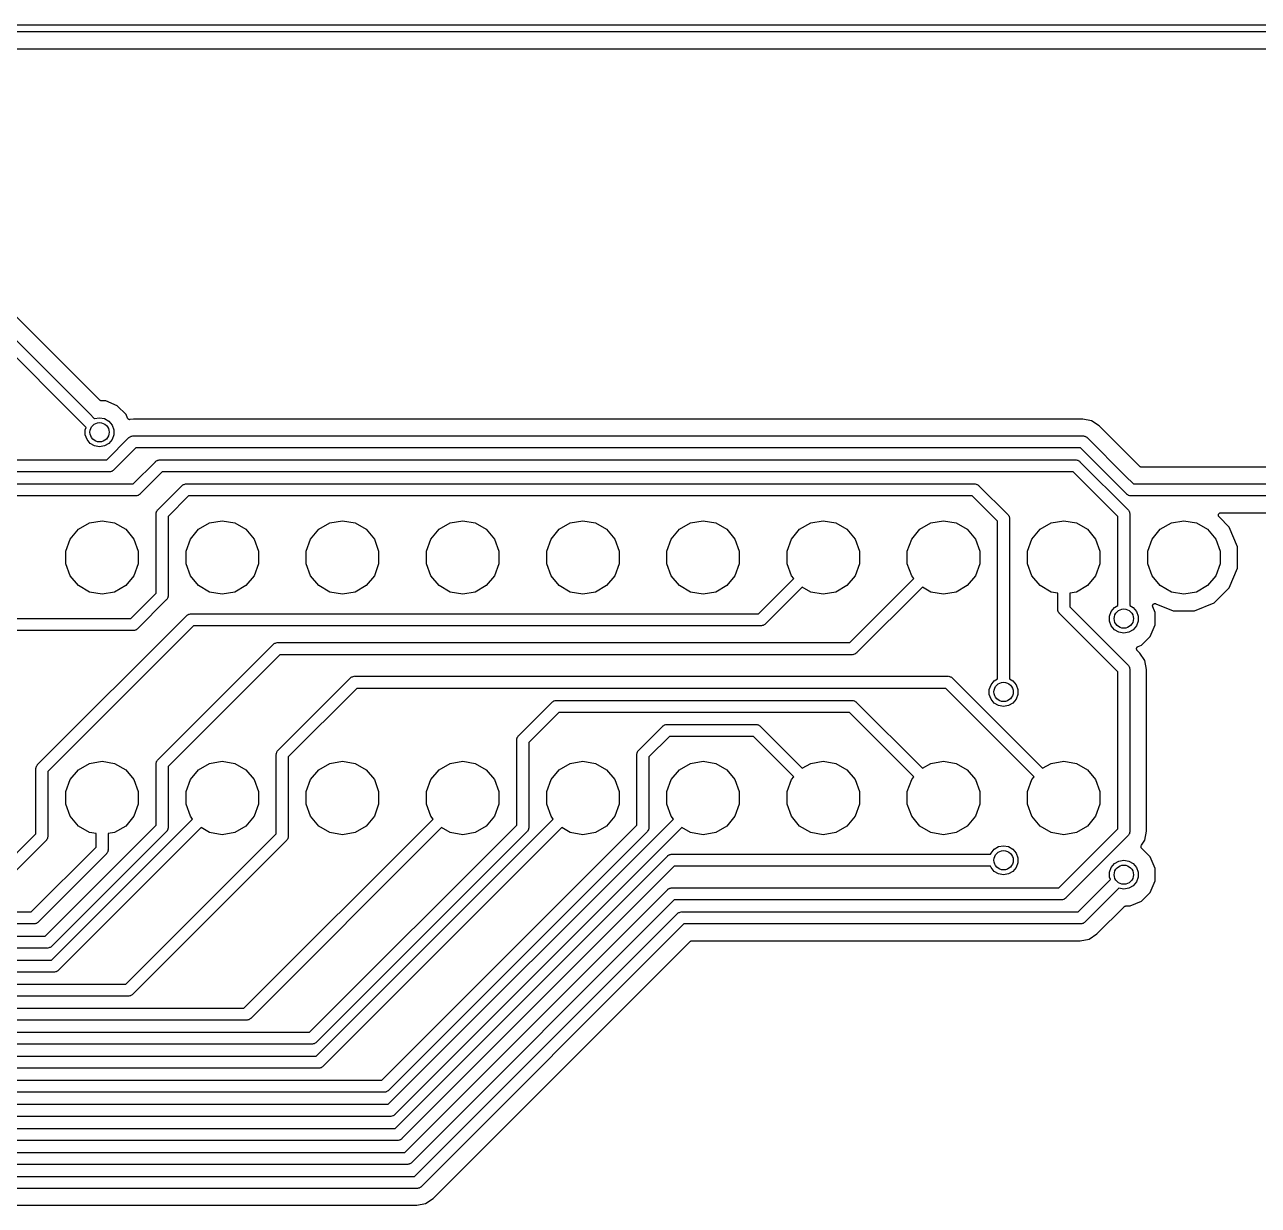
# Model space of a CAD drawing. Extents: x 85 to 212, y -151 to -91.
# Drawn here: x 168.14 to 193.8, y -115.97 to -91.42 of the extents above; entities that cross this region are included whole.
import ezdxf

# ---------------------------------------------------------------- set-up
doc = ezdxf.new("R2010")
doc.units = 0
doc.header["$MEASUREMENT"] = 0
doc.layers.add('BLACK', color=7, linetype='CONTINUOUS')

msp = doc.modelspace()

# ---------------------------------------------------------------- linework, layer by layer
at = {"layer": 'Black'}
for p, q in [((85.5, -91.425), (211.5, -91.425)), ((211.425, -91.575), (85.575, -91.575)), ((85.975, -91.925), (211.025, -91.925)), ((169.707, -99.2354), (167.139, -96.6676)), ((166.888, -96.9116), (169.488, -99.5116)), ((169.312, -99.6884), (166.748, -97.125)), ((169.709, -99.2366), (169.707, -99.2354)), ((169.71, -99.2383), (169.709, -99.2366)), ((169.716, -99.2416), (169.71, -99.2383)), ((169.721, -99.2454), (169.716, -99.2416)), ((169.723, -99.2459), (169.721, -99.2454)), ((169.725, -99.247), (169.723, -99.2459)), ((169.732, -99.2482), (169.725, -99.247)), ((169.738, -99.2498), (169.732, -99.2482)), ((169.74, -99.2497), (169.738, -99.2498)), ((169.742, -99.25), (169.74, -99.2497)), ((169.83, -99.2501), (169.742, -99.25)), ((170.069, -99.3493), (169.83, -99.2501)), ((169.488, -99.5116), (169.488, -99.5116)), ((169.488, -99.5116), (169.595, -99.6182)), ((170.251, -99.5323), (170.069, -99.3493)), ((170.283, -99.6082), (170.251, -99.5323)), ((169.421, -99.7982), (169.312, -99.6884)), ((169.312, -99.6884), (169.312, -99.6884)), ((169.595, -99.6182), (169.597, -99.617)), ((169.597, -99.617), (169.7, -99.5989)), ((169.7, -99.5989), (169.803, -99.617)), ((169.803, -99.617), (169.894, -99.6693)), ((169.894, -99.6693), (169.961, -99.7494)), ((169.961, -99.7494), (169.997, -99.8477)), ((170.287, -99.6152), (170.283, -99.6082)), ((170.291, -99.6221), (170.287, -99.6152)), ((170.292, -99.6224), (170.291, -99.6221)), ((170.292, -99.6229), (170.292, -99.6224)), ((170.299, -99.6279), (170.292, -99.6229)), ((170.305, -99.633), (170.299, -99.6279)), ((170.305, -99.6331), (170.305, -99.633)), ((170.306, -99.6335), (170.305, -99.6331)), ((170.314, -99.6359), (170.306, -99.6335)), ((170.321, -99.6385), (170.314, -99.6359)), ((170.322, -99.6385), (170.321, -99.6385)), ((170.331, -99.6383), (170.322, -99.6387)), ((170.322, -99.6387), (170.322, -99.6385)), ((170.339, -99.6382), (170.331, -99.6383)), ((170.405, -99.625), (170.339, -99.6382)), ((190.145, -99.625), (170.405, -99.625)), ((190.331, -99.6621), (190.145, -99.625)), ((190.489, -99.7676), (190.331, -99.6621)), ((191.332, -100.61), (190.489, -99.7676)), ((169.403, -99.8477), (169.421, -99.7982)), ((169.403, -99.9523), (169.403, -99.8477)), ((169.439, -100.051), (169.403, -99.9523)), ((169.506, -100.131), (169.439, -100.051)), ((169.848, -100.475), (170.312, -100.012)), ((169.961, -100.051), (169.894, -100.131)), ((169.997, -99.9523), (169.961, -100.051)), ((169.997, -99.8477), (169.997, -99.9523)), ((170.312, -100.012), (170.316, -100.008)), ((170.316, -100.008), (170.32, -100.004)), ((170.32, -100.004), (170.334, -99.9961)), ((170.334, -99.9961), (170.347, -99.9867)), ((170.347, -99.9867), (170.352, -99.9853)), ((170.352, -99.9853), (170.357, -99.9825)), ((170.357, -99.9825), (170.373, -99.9797)), ((170.373, -99.9797), (170.389, -99.9755)), ((170.389, -99.9755), (170.395, -99.976)), ((170.395, -99.976), (170.4, -99.975)), ((170.4, -99.975), (190.15, -99.975)), ((190.15, -99.975), (190.155, -99.976)), ((190.155, -99.976), (190.161, -99.9755)), ((190.161, -99.9755), (190.177, -99.9797)), ((190.177, -99.9797), (190.193, -99.9825)), ((190.193, -99.9825), (190.198, -99.9853)), ((190.198, -99.9853), (190.203, -99.9867)), ((190.203, -99.9867), (190.216, -99.9961)), ((190.216, -99.9961), (190.23, -100.004)), ((190.23, -100.004), (190.234, -100.008)), ((190.234, -100.008), (190.238, -100.012)), ((190.238, -100.012), (191.038, -100.812)), ((169.597, -100.183), (169.506, -100.131)), ((169.7, -100.201), (169.597, -100.183)), ((169.803, -100.183), (169.7, -100.201)), ((169.894, -100.131), (169.803, -100.183)), ((170.452, -100.225), (169.988, -100.688)), ((190.098, -100.225), (170.452, -100.225)), ((190.862, -100.988), (190.098, -100.225)), ((162.2, -100.475), (169.848, -100.475)), ((170.398, -100.975), (170.862, -100.512)), ((170.862, -100.512), (170.866, -100.508)), ((170.866, -100.508), (170.87, -100.504)), ((170.87, -100.504), (170.884, -100.496)), ((170.884, -100.496), (170.897, -100.487)), ((170.897, -100.487), (170.902, -100.485)), ((170.902, -100.485), (170.907, -100.483)), ((170.907, -100.483), (170.923, -100.48)), ((170.923, -100.48), (170.939, -100.475)), ((170.939, -100.475), (170.945, -100.476)), ((170.945, -100.476), (170.95, -100.475)), ((170.95, -100.475), (190, -100.475)), ((190, -100.475), (190.005, -100.476)), ((190.005, -100.476), (190.011, -100.475)), ((190.011, -100.475), (190.027, -100.48)), ((190.027, -100.48), (190.043, -100.483)), ((190.043, -100.483), (190.048, -100.485)), ((190.048, -100.485), (190.053, -100.487)), ((190.053, -100.487), (190.066, -100.496)), ((190.066, -100.496), (190.08, -100.504)), ((190.08, -100.504), (190.084, -100.508)), ((190.084, -100.508), (190.088, -100.512)), ((190.088, -100.512), (191.088, -101.512)), ((169.9, -100.725), (162.252, -100.725)), ((169.905, -100.724), (169.9, -100.725)), ((169.911, -100.725), (169.905, -100.724)), ((169.927, -100.72), (169.911, -100.725)), ((169.943, -100.717), (169.927, -100.72)), ((169.948, -100.715), (169.943, -100.717)), ((169.953, -100.713), (169.948, -100.715)), ((169.966, -100.704), (169.953, -100.713)), ((169.98, -100.696), (169.966, -100.704)), ((169.984, -100.692), (169.98, -100.696)), ((169.988, -100.688), (169.984, -100.692)), ((171.002, -100.725), (170.538, -101.188)), ((189.948, -100.725), (171.002, -100.725)), ((190.875, -101.652), (189.948, -100.725)), ((191.038, -100.812), (191.202, -100.975)), ((191.334, -100.612), (191.332, -100.61)), ((191.335, -100.613), (191.334, -100.612)), ((191.341, -100.617), (191.335, -100.613)), ((191.346, -100.62), (191.341, -100.617)), ((191.348, -100.621), (191.346, -100.62)), ((191.35, -100.622), (191.348, -100.621)), ((191.357, -100.623), (191.35, -100.622)), ((191.363, -100.625), (191.357, -100.623)), ((191.365, -100.625), (191.363, -100.625)), ((191.367, -100.625), (191.365, -100.625)), ((198.035, -100.625), (191.367, -100.625)), ((166.155, -100.975), (170.398, -100.975)), ((170.912, -101.512), (171.412, -101.012)), ((171.412, -101.012), (171.416, -101.008)), ((171.416, -101.008), (171.42, -101.004)), ((171.42, -101.004), (171.434, -100.996)), ((171.434, -100.996), (171.447, -100.987)), ((171.447, -100.987), (171.452, -100.985)), ((171.452, -100.985), (171.457, -100.983)), ((171.457, -100.983), (171.473, -100.98)), ((171.473, -100.98), (171.489, -100.975)), ((171.489, -100.975), (171.495, -100.976)), ((171.495, -100.976), (171.5, -100.975)), ((171.5, -100.975), (187.9, -100.975)), ((187.9, -100.975), (187.905, -100.976)), ((187.905, -100.976), (187.911, -100.975)), ((187.911, -100.975), (187.927, -100.98)), ((187.927, -100.98), (187.943, -100.983)), ((187.943, -100.983), (187.948, -100.985)), ((187.948, -100.985), (187.953, -100.987)), ((187.953, -100.987), (187.966, -100.996)), ((187.966, -100.996), (187.98, -101.004)), ((187.98, -101.004), (187.984, -101.008)), ((187.984, -101.008), (187.988, -101.012)), ((187.988, -101.012), (188.588, -101.612)), ((191.062, -101.188), (190.862, -100.988)), ((191.202, -100.975), (198.23, -100.975)), ((170.45, -101.225), (166.206, -101.225)), ((170.455, -101.224), (170.45, -101.225)), ((170.461, -101.225), (170.455, -101.224)), ((170.477, -101.22), (170.461, -101.225)), ((170.493, -101.217), (170.477, -101.22)), ((170.498, -101.215), (170.493, -101.217)), ((170.503, -101.213), (170.498, -101.215)), ((170.516, -101.204), (170.503, -101.213)), ((170.53, -101.196), (170.516, -101.204)), ((170.534, -101.192), (170.53, -101.196)), ((170.538, -101.188), (170.534, -101.192)), ((171.552, -101.225), (171.125, -101.652)), ((187.848, -101.225), (171.552, -101.225)), ((188.375, -101.752), (187.848, -101.225)), ((191.066, -101.192), (191.062, -101.188)), ((191.07, -101.196), (191.066, -101.192)), ((191.084, -101.204), (191.07, -101.196)), ((191.097, -101.213), (191.084, -101.204)), ((191.102, -101.215), (191.097, -101.213)), ((191.107, -101.217), (191.102, -101.215)), ((191.123, -101.22), (191.107, -101.217)), ((191.139, -101.225), (191.123, -101.22)), ((191.145, -101.224), (191.139, -101.225)), ((191.15, -101.225), (191.145, -101.224)), ((198.23, -101.225), (191.15, -101.225)), ((170.875, -101.589), (170.88, -101.573)), ((170.876, -101.595), (170.875, -101.589)), ((170.88, -101.573), (170.883, -101.557)), ((170.883, -101.557), (170.885, -101.552)), ((170.885, -101.552), (170.887, -101.547)), ((170.887, -101.547), (170.896, -101.534)), ((170.896, -101.534), (170.904, -101.52)), ((170.904, -101.52), (170.908, -101.516)), ((170.908, -101.516), (170.912, -101.512)), ((191.088, -101.512), (191.092, -101.516)), ((191.092, -101.516), (191.096, -101.52)), ((191.096, -101.52), (191.104, -101.534)), ((191.104, -101.534), (191.113, -101.547)), ((191.113, -101.547), (191.115, -101.552)), ((191.115, -101.552), (191.117, -101.557)), ((191.117, -101.557), (191.12, -101.573)), ((191.12, -101.573), (191.125, -101.589)), ((191.125, -101.589), (191.124, -101.595)), ((192.975, -101.596), (192.98, -101.592)), ((192.98, -101.592), (192.984, -101.587)), ((192.984, -101.587), (192.986, -101.586)), ((192.986, -101.586), (192.987, -101.584)), ((192.987, -101.584), (192.993, -101.581)), ((192.993, -101.581), (192.999, -101.578)), ((192.999, -101.578), (193.001, -101.578)), ((193.001, -101.578), (193.003, -101.577)), ((193.003, -101.577), (193.009, -101.576)), ((193.009, -101.576), (193.016, -101.575)), ((193.016, -101.575), (198.035, -101.575)), ((169.259, -101.918), (169.489, -101.785)), ((169.489, -101.785), (169.751, -101.739)), ((169.751, -101.739), (170.013, -101.785)), ((170.013, -101.785), (170.243, -101.918)), ((170.875, -101.6), (170.876, -101.595)), ((170.875, -103.248), (170.875, -101.6)), ((171.125, -101.652), (171.125, -103.3)), ((171.759, -101.918), (171.989, -101.785)), ((171.989, -101.785), (172.251, -101.739)), ((172.251, -101.739), (172.513, -101.785)), ((172.513, -101.785), (172.743, -101.918)), ((174.259, -101.918), (174.489, -101.785)), ((174.489, -101.785), (174.751, -101.739)), ((174.751, -101.739), (175.013, -101.785)), ((175.013, -101.785), (175.243, -101.918)), ((176.759, -101.918), (176.989, -101.785)), ((176.989, -101.785), (177.251, -101.739)), ((177.251, -101.739), (177.513, -101.785)), ((177.513, -101.785), (177.743, -101.918)), ((179.259, -101.918), (179.489, -101.785)), ((179.489, -101.785), (179.751, -101.739)), ((179.751, -101.739), (180.013, -101.785)), ((180.013, -101.785), (180.243, -101.918)), ((181.759, -101.918), (181.989, -101.785)), ((181.989, -101.785), (182.251, -101.739)), ((182.251, -101.739), (182.513, -101.785)), ((182.513, -101.785), (182.743, -101.918)), ((184.259, -101.918), (184.489, -101.785)), ((184.489, -101.785), (184.751, -101.739)), ((184.751, -101.739), (185.013, -101.785)), ((185.013, -101.785), (185.243, -101.918)), ((186.759, -101.918), (186.989, -101.785)), ((186.989, -101.785), (187.251, -101.739)), ((187.251, -101.739), (187.513, -101.785)), ((187.513, -101.785), (187.743, -101.918)), ((188.375, -103.2), (188.375, -101.752)), ((188.588, -101.612), (188.592, -101.616)), ((188.592, -101.616), (188.596, -101.62)), ((188.596, -101.62), (188.604, -101.634)), ((188.604, -101.634), (188.613, -101.647)), ((188.613, -101.647), (188.615, -101.652)), ((188.615, -101.652), (188.617, -101.657)), ((188.617, -101.657), (188.62, -101.673)), ((188.62, -101.673), (188.625, -101.689)), ((188.625, -101.689), (188.624, -101.695)), ((188.624, -101.695), (188.625, -101.7)), ((188.625, -101.7), (188.625, -103.2)), ((189.259, -101.918), (189.489, -101.785)), ((189.489, -101.785), (189.751, -101.739)), ((189.751, -101.739), (190.013, -101.785)), ((190.013, -101.785), (190.243, -101.918)), ((190.875, -103.351), (190.875, -101.652)), ((191.124, -101.595), (191.125, -101.6)), ((191.125, -101.6), (191.125, -103.351)), ((191.759, -101.918), (191.989, -101.785)), ((191.989, -101.785), (192.251, -101.739)), ((192.251, -101.739), (192.513, -101.785)), ((192.513, -101.785), (192.743, -101.918)), ((192.966, -101.629), (192.967, -101.623)), ((192.967, -101.631), (192.966, -101.629)), ((192.967, -101.614), (192.968, -101.612)), ((192.967, -101.616), (192.967, -101.614)), ((192.967, -101.623), (192.967, -101.616)), ((192.967, -101.634), (192.967, -101.631)), ((192.969, -101.64), (192.967, -101.634)), ((192.968, -101.612), (192.97, -101.606)), ((192.971, -101.646), (192.969, -101.64)), ((192.97, -101.606), (192.973, -101.6)), ((192.972, -101.648), (192.971, -101.646)), ((192.973, -101.65), (192.972, -101.648)), ((192.973, -101.6), (192.974, -101.598)), ((192.977, -101.655), (192.973, -101.65)), ((192.974, -101.598), (192.975, -101.596)), ((192.981, -101.66), (192.977, -101.655)), ((193.194, -101.875), (192.981, -101.66)), ((169.089, -102.121), (169.259, -101.918)), ((170.243, -101.918), (170.414, -102.121)), ((171.589, -102.121), (171.759, -101.918)), ((172.743, -101.918), (172.914, -102.121)), ((174.089, -102.121), (174.259, -101.918)), ((175.243, -101.918), (175.414, -102.121)), ((176.589, -102.121), (176.759, -101.918)), ((177.743, -101.918), (177.914, -102.121)), ((179.089, -102.121), (179.259, -101.918)), ((180.243, -101.918), (180.414, -102.121)), ((181.589, -102.121), (181.759, -101.918)), ((182.743, -101.918), (182.914, -102.121)), ((184.089, -102.121), (184.259, -101.918)), ((185.243, -101.918), (185.414, -102.121)), ((186.589, -102.121), (186.759, -101.918)), ((187.743, -101.918), (187.914, -102.121)), ((189.089, -102.121), (189.259, -101.918)), ((190.243, -101.918), (190.414, -102.121)), ((191.589, -102.121), (191.759, -101.918)), ((192.743, -101.918), (192.914, -102.121)), ((193.363, -102.283), (193.194, -101.875)), ((168.998, -102.371), (169.089, -102.121)), ((170.414, -102.121), (170.504, -102.371)), ((171.498, -102.371), (171.589, -102.121)), ((172.914, -102.121), (173.004, -102.371)), ((173.998, -102.371), (174.089, -102.121)), ((175.414, -102.121), (175.504, -102.371)), ((176.498, -102.371), (176.589, -102.121)), ((177.914, -102.121), (178.004, -102.371)), ((178.998, -102.371), (179.089, -102.121)), ((180.414, -102.121), (180.504, -102.371)), ((181.498, -102.371), (181.589, -102.121)), ((182.914, -102.121), (183.004, -102.371)), ((183.998, -102.371), (184.089, -102.121)), ((185.414, -102.121), (185.504, -102.371)), ((186.498, -102.371), (186.589, -102.121)), ((187.914, -102.121), (188.004, -102.371)), ((188.998, -102.371), (189.089, -102.121)), ((190.414, -102.121), (190.504, -102.371)), ((191.498, -102.371), (191.589, -102.121)), ((192.914, -102.121), (193.004, -102.371)), ((193.363, -102.726), (193.363, -102.283)), ((168.998, -102.636), (168.998, -102.371)), ((170.504, -102.371), (170.504, -102.636)), ((171.498, -102.636), (171.498, -102.371)), ((173.004, -102.371), (173.004, -102.636)), ((173.998, -102.636), (173.998, -102.371)), ((175.504, -102.371), (175.504, -102.636)), ((176.498, -102.636), (176.498, -102.371)), ((178.004, -102.371), (178.004, -102.636)), ((178.998, -102.636), (178.998, -102.371)), ((180.504, -102.371), (180.504, -102.636)), ((181.498, -102.636), (181.498, -102.371)), ((183.004, -102.371), (183.004, -102.636)), ((183.998, -102.636), (183.998, -102.371)), ((185.504, -102.371), (185.504, -102.636)), ((186.498, -102.636), (186.498, -102.371)), ((188.004, -102.371), (188.004, -102.636)), ((188.998, -102.636), (188.998, -102.371)), ((190.504, -102.371), (190.504, -102.636)), ((191.498, -102.636), (191.498, -102.371)), ((193.004, -102.371), (193.004, -102.636)), ((169.089, -102.886), (168.998, -102.636)), ((170.504, -102.636), (170.414, -102.886)), ((171.589, -102.886), (171.498, -102.636)), ((173.004, -102.636), (172.914, -102.886)), ((174.089, -102.886), (173.998, -102.636)), ((175.504, -102.636), (175.414, -102.886)), ((176.589, -102.886), (176.498, -102.636)), ((178.004, -102.636), (177.914, -102.886)), ((179.089, -102.886), (178.998, -102.636)), ((180.504, -102.636), (180.414, -102.886)), ((181.589, -102.886), (181.498, -102.636)), ((183.004, -102.636), (182.914, -102.886)), ((184.089, -102.886), (183.998, -102.636)), ((185.504, -102.636), (185.414, -102.886)), ((186.589, -102.886), (186.498, -102.636)), ((188.004, -102.636), (187.914, -102.886)), ((189.089, -102.886), (188.998, -102.636)), ((190.504, -102.636), (190.414, -102.886)), ((191.589, -102.886), (191.498, -102.636)), ((193.004, -102.636), (192.914, -102.886)), ((193.193, -103.134), (193.363, -102.726)), ((169.259, -103.09), (169.089, -102.886)), ((169.489, -103.222), (169.259, -103.09)), ((170.243, -103.09), (170.013, -103.222)), ((170.414, -102.886), (170.243, -103.09)), ((171.759, -103.09), (171.589, -102.886)), ((171.989, -103.222), (171.759, -103.09)), ((172.743, -103.09), (172.513, -103.222)), ((172.914, -102.886), (172.743, -103.09)), ((174.259, -103.09), (174.089, -102.886)), ((174.489, -103.222), (174.259, -103.09)), ((175.243, -103.09), (175.013, -103.222)), ((175.414, -102.886), (175.243, -103.09)), ((176.759, -103.09), (176.589, -102.886)), ((176.989, -103.222), (176.759, -103.09)), ((177.743, -103.09), (177.513, -103.222)), ((177.914, -102.886), (177.743, -103.09)), ((179.259, -103.09), (179.089, -102.886)), ((179.489, -103.222), (179.259, -103.09)), ((180.243, -103.09), (180.013, -103.222)), ((180.414, -102.886), (180.243, -103.09)), ((181.759, -103.09), (181.589, -102.886)), ((181.989, -103.222), (181.759, -103.09)), ((182.743, -103.09), (182.513, -103.222)), ((182.914, -102.886), (182.743, -103.09)), ((183.403, -103.675), (184.136, -102.942)), ((184.312, -103.12), (183.543, -103.888)), ((184.136, -102.942), (184.089, -102.886)), ((184.489, -103.222), (184.312, -103.12)), ((185.243, -103.09), (185.013, -103.222)), ((185.414, -102.886), (185.243, -103.09)), ((185.303, -104.275), (186.636, -102.942)), ((186.812, -103.12), (185.443, -104.488)), ((186.636, -102.942), (186.589, -102.886)), ((186.989, -103.222), (186.812, -103.12)), ((187.743, -103.09), (187.513, -103.222)), ((187.914, -102.886), (187.743, -103.09)), ((189.259, -103.09), (189.089, -102.886)), ((189.489, -103.222), (189.259, -103.09)), ((190.243, -103.09), (190.013, -103.222)), ((190.414, -102.886), (190.243, -103.09)), ((191.759, -103.09), (191.589, -102.886)), ((191.989, -103.222), (191.759, -103.09)), ((192.743, -103.09), (192.513, -103.222)), ((192.914, -102.886), (192.743, -103.09)), ((169.751, -103.269), (169.489, -103.222)), ((170.013, -103.222), (169.751, -103.269)), ((170.348, -103.775), (170.875, -103.248)), ((171.088, -103.388), (170.488, -103.988)), ((171.092, -103.384), (171.088, -103.388)), ((171.096, -103.38), (171.092, -103.384)), ((171.104, -103.366), (171.096, -103.38)), ((171.113, -103.353), (171.104, -103.366)), ((171.115, -103.348), (171.113, -103.353)), ((171.117, -103.343), (171.115, -103.348)), ((171.12, -103.327), (171.117, -103.343)), ((171.125, -103.311), (171.12, -103.327)), ((171.125, -103.3), (171.124, -103.305)), ((171.124, -103.305), (171.125, -103.311)), ((172.251, -103.269), (171.989, -103.222)), ((172.513, -103.222), (172.251, -103.269)), ((174.751, -103.269), (174.489, -103.222)), ((175.013, -103.222), (174.751, -103.269)), ((177.251, -103.269), (176.989, -103.222)), ((177.513, -103.222), (177.251, -103.269)), ((179.751, -103.269), (179.489, -103.222)), ((180.013, -103.222), (179.751, -103.269)), ((182.251, -103.269), (181.989, -103.222)), ((182.513, -103.222), (182.251, -103.269)), ((184.751, -103.269), (184.489, -103.222)), ((185.013, -103.222), (184.751, -103.269)), ((187.251, -103.269), (186.989, -103.222)), ((187.513, -103.222), (187.251, -103.269)), ((188.375, -105.03), (188.375, -103.2)), ((188.625, -103.2), (188.625, -105.03)), ((189.626, -103.246), (189.489, -103.222)), ((189.626, -103.581), (189.626, -103.246)), ((190.013, -103.222), (189.876, -103.246)), ((189.876, -103.246), (189.876, -103.529)), ((190.875, -103.505), (190.875, -103.351)), ((191.125, -103.351), (191.125, -103.505)), ((192.251, -103.269), (191.989, -103.222)), ((192.513, -103.222), (192.251, -103.269)), ((192.88, -103.447), (193.193, -103.134)), ((189.627, -103.587), (189.626, -103.581)), ((189.627, -103.592), (189.627, -103.587)), ((189.631, -103.608), (189.627, -103.592)), ((189.634, -103.624), (189.631, -103.608)), ((189.636, -103.629), (189.634, -103.624)), ((189.638, -103.634), (189.636, -103.629)), ((189.647, -103.647), (189.638, -103.634)), ((189.876, -103.529), (191.088, -104.742)), ((190.703, -103.723), (190.739, -103.624)), ((190.739, -103.624), (190.806, -103.544)), ((190.806, -103.544), (190.875, -103.505)), ((191.125, -103.505), (191.194, -103.544)), ((191.194, -103.544), (191.261, -103.624)), ((191.261, -103.624), (191.297, -103.723)), ((191.599, -103.507), (191.6, -103.501)), ((191.599, -103.514), (191.599, -103.507)), ((191.599, -103.516), (191.599, -103.514)), ((191.599, -103.518), (191.599, -103.516)), ((191.601, -103.524), (191.599, -103.518)), ((191.6, -103.501), (191.601, -103.499)), ((191.601, -103.497), (191.604, -103.491)), ((191.601, -103.499), (191.601, -103.497)), ((191.602, -103.531), (191.601, -103.524)), ((191.65, -103.646), (191.602, -103.531)), ((191.604, -103.491), (191.606, -103.485)), ((191.606, -103.485), (191.608, -103.483)), ((191.608, -103.483), (191.609, -103.481)), ((191.609, -103.481), (191.614, -103.477)), ((191.614, -103.477), (191.618, -103.472)), ((191.618, -103.472), (191.62, -103.471)), ((191.62, -103.471), (191.622, -103.469)), ((191.622, -103.469), (191.628, -103.467)), ((191.628, -103.467), (191.634, -103.464)), ((191.634, -103.464), (191.636, -103.464)), ((191.636, -103.464), (191.638, -103.463)), ((191.638, -103.463), (191.644, -103.462)), ((191.644, -103.462), (191.651, -103.462)), ((191.651, -103.462), (191.653, -103.462)), ((191.653, -103.462), (191.655, -103.462)), ((191.655, -103.462), (191.661, -103.464)), ((191.661, -103.464), (191.668, -103.465)), ((191.668, -103.465), (192.029, -103.615)), ((192.029, -103.615), (192.471, -103.616)), ((192.471, -103.616), (192.88, -103.447)), ((163.699, -103.775), (170.348, -103.775)), ((168.412, -106.812), (171.512, -103.712)), ((171.512, -103.712), (171.516, -103.708)), ((171.516, -103.708), (171.52, -103.704)), ((171.52, -103.704), (171.534, -103.696)), ((171.534, -103.696), (171.547, -103.687)), ((171.547, -103.687), (171.552, -103.685)), ((171.552, -103.685), (171.557, -103.683)), ((171.557, -103.683), (171.573, -103.68)), ((171.573, -103.68), (171.589, -103.675)), ((171.589, -103.675), (171.595, -103.676)), ((171.595, -103.676), (171.6, -103.675)), ((171.6, -103.675), (183.403, -103.675)), ((183.535, -103.896), (183.521, -103.904)), ((183.539, -103.892), (183.535, -103.896)), ((183.543, -103.888), (183.539, -103.892)), ((189.655, -103.662), (189.647, -103.647)), ((189.66, -103.665), (189.655, -103.662)), ((189.663, -103.67), (189.66, -103.665)), ((190.875, -104.882), (189.663, -103.67)), ((190.703, -103.827), (190.703, -103.723)), ((190.739, -103.926), (190.703, -103.827)), ((191.297, -103.827), (191.261, -103.926)), ((191.297, -103.723), (191.297, -103.827)), ((191.65, -103.905), (191.65, -103.646)), ((170.4, -104.025), (163.647, -104.025)), ((171.652, -103.925), (168.625, -106.952)), ((170.405, -104.024), (170.4, -104.025)), ((170.411, -104.025), (170.405, -104.024)), ((170.427, -104.02), (170.411, -104.025)), ((170.443, -104.017), (170.427, -104.02)), ((170.448, -104.015), (170.443, -104.017)), ((170.453, -104.013), (170.448, -104.015)), ((170.466, -104.004), (170.453, -104.013)), ((170.48, -103.996), (170.466, -104.004)), ((170.484, -103.992), (170.48, -103.996)), ((170.488, -103.988), (170.484, -103.992)), ((183.455, -103.925), (171.652, -103.925)), ((183.46, -103.924), (183.455, -103.925)), ((183.466, -103.925), (183.46, -103.924)), ((183.481, -103.92), (183.466, -103.925)), ((183.497, -103.917), (183.481, -103.92)), ((183.502, -103.915), (183.497, -103.917)), ((183.508, -103.913), (183.502, -103.915)), ((183.521, -103.904), (183.508, -103.913)), ((190.806, -104.006), (190.739, -103.926)), ((190.897, -104.058), (190.806, -104.006)), ((191, -104.076), (190.897, -104.058)), ((191.103, -104.058), (191, -104.076)), ((191.194, -104.006), (191.103, -104.058)), ((191.261, -103.926), (191.194, -104.006)), ((191.368, -104.326), (191.551, -104.144)), ((191.551, -104.144), (191.65, -103.905)), ((170.912, -106.712), (173.312, -104.312)), ((173.312, -104.312), (173.316, -104.308)), ((173.316, -104.308), (173.32, -104.304)), ((173.32, -104.304), (173.334, -104.296)), ((173.334, -104.296), (173.347, -104.287)), ((173.347, -104.287), (173.352, -104.285)), ((173.352, -104.285), (173.357, -104.283)), ((173.357, -104.283), (173.373, -104.28)), ((173.373, -104.28), (173.389, -104.275)), ((173.389, -104.275), (173.395, -104.276)), ((173.395, -104.276), (173.4, -104.275)), ((173.4, -104.275), (185.303, -104.275)), ((191.265, -104.396), (191.266, -104.393)), ((191.265, -104.401), (191.265, -104.396)), ((191.265, -104.407), (191.265, -104.401)), ((191.266, -104.41), (191.265, -104.407)), ((191.266, -104.389), (191.269, -104.384)), ((191.266, -104.393), (191.266, -104.389)), ((191.266, -104.413), (191.266, -104.41)), ((191.268, -104.418), (191.266, -104.413)), ((191.269, -104.384), (191.27, -104.379)), ((191.27, -104.379), (191.272, -104.377)), ((191.272, -104.377), (191.274, -104.374)), ((191.274, -104.374), (191.278, -104.37)), ((191.278, -104.37), (191.281, -104.365)), ((191.281, -104.365), (191.284, -104.364)), ((191.284, -104.364), (191.286, -104.361)), ((191.286, -104.361), (191.291, -104.359)), ((191.291, -104.359), (191.296, -104.356)), ((191.296, -104.356), (191.368, -104.326)), ((173.452, -104.525), (171.125, -106.852)), ((185.355, -104.525), (173.452, -104.525)), ((185.36, -104.524), (185.355, -104.525)), ((185.366, -104.525), (185.36, -104.524)), ((185.381, -104.52), (185.366, -104.525)), ((185.397, -104.517), (185.381, -104.52)), ((185.402, -104.515), (185.397, -104.517)), ((185.408, -104.513), (185.402, -104.515)), ((185.421, -104.504), (185.408, -104.513)), ((185.435, -104.496), (185.421, -104.504)), ((185.439, -104.492), (185.435, -104.496)), ((185.443, -104.488), (185.439, -104.492)), ((191.269, -104.423), (191.268, -104.418)), ((191.271, -104.426), (191.269, -104.423)), ((191.273, -104.429), (191.271, -104.426)), ((191.276, -104.433), (191.273, -104.429)), ((191.279, -104.438), (191.276, -104.433)), ((191.332, -104.491), (191.279, -104.438)), ((191.438, -104.649), (191.332, -104.491)), ((191.475, -104.835), (191.438, -104.649)), ((190.875, -108.148), (190.875, -104.882)), ((191.088, -104.742), (191.092, -104.746)), ((191.092, -104.746), (191.096, -104.75)), ((191.096, -104.75), (191.104, -104.764)), ((191.104, -104.764), (191.113, -104.777)), ((191.113, -104.777), (191.115, -104.783)), ((191.115, -104.783), (191.117, -104.787)), ((191.117, -104.787), (191.12, -104.803)), ((191.12, -104.803), (191.125, -104.819)), ((191.125, -104.819), (191.124, -104.825)), ((191.124, -104.825), (191.125, -104.83)), ((191.125, -104.83), (191.125, -108.2)), ((191.475, -105.479), (191.475, -104.835)), ((173.412, -106.512), (174.912, -105.012)), ((174.912, -105.012), (174.916, -105.008)), ((174.916, -105.008), (174.92, -105.004)), ((174.92, -105.004), (174.934, -104.996)), ((174.934, -104.996), (174.947, -104.987)), ((174.947, -104.987), (174.952, -104.985)), ((174.952, -104.985), (174.957, -104.983)), ((174.957, -104.983), (174.973, -104.98)), ((174.973, -104.98), (174.989, -104.975)), ((174.989, -104.975), (174.995, -104.976)), ((174.995, -104.976), (175, -104.975)), ((175, -104.975), (187.347, -104.975)), ((187.347, -104.975), (187.353, -104.976)), ((187.353, -104.976), (187.358, -104.975)), ((187.358, -104.975), (187.374, -104.98)), ((187.374, -104.98), (187.39, -104.983)), ((187.39, -104.983), (187.395, -104.985)), ((187.395, -104.985), (187.4, -104.987)), ((187.4, -104.987), (187.414, -104.996)), ((187.414, -104.996), (187.428, -105.004)), ((187.428, -105.004), (187.431, -105.008)), ((187.431, -105.008), (187.436, -105.012)), ((187.436, -105.012), (189.312, -106.887)), ((188.203, -105.248), (188.239, -105.149)), ((188.239, -105.149), (188.306, -105.069)), ((188.306, -105.069), (188.375, -105.03)), ((188.625, -105.03), (188.694, -105.069)), ((188.694, -105.069), (188.761, -105.149)), ((188.761, -105.149), (188.797, -105.248)), ((175.052, -105.225), (173.625, -106.652)), ((187.296, -105.225), (175.052, -105.225)), ((189.136, -107.065), (187.296, -105.225)), ((188.203, -105.352), (188.203, -105.248)), ((188.239, -105.451), (188.203, -105.352)), ((188.797, -105.352), (188.761, -105.451)), ((188.797, -105.248), (188.797, -105.352)), ((178.412, -106.212), (179.112, -105.512)), ((179.112, -105.512), (179.116, -105.508)), ((179.116, -105.508), (179.12, -105.504)), ((179.12, -105.504), (179.134, -105.496)), ((179.134, -105.496), (179.147, -105.487)), ((179.147, -105.487), (179.152, -105.485)), ((179.152, -105.485), (179.157, -105.483)), ((179.157, -105.483), (179.173, -105.48)), ((179.173, -105.48), (179.189, -105.475)), ((179.189, -105.475), (179.195, -105.476)), ((179.195, -105.476), (179.2, -105.475)), ((179.2, -105.475), (185.347, -105.475)), ((185.347, -105.475), (185.353, -105.476)), ((185.353, -105.476), (185.358, -105.475)), ((185.358, -105.475), (185.374, -105.48)), ((185.374, -105.48), (185.39, -105.483)), ((185.39, -105.483), (185.395, -105.485)), ((185.395, -105.485), (185.4, -105.487)), ((185.4, -105.487), (185.414, -105.496)), ((185.414, -105.496), (185.428, -105.504)), ((185.428, -105.504), (185.431, -105.508)), ((185.431, -105.508), (185.436, -105.512)), ((185.436, -105.512), (186.812, -106.887)), ((188.306, -105.531), (188.239, -105.451)), ((188.397, -105.583), (188.306, -105.531)), ((188.5, -105.601), (188.397, -105.583)), ((188.603, -105.583), (188.5, -105.601)), ((188.694, -105.531), (188.603, -105.583)), ((188.761, -105.451), (188.694, -105.531)), ((191.475, -108.195), (191.475, -105.479)), ((179.252, -105.725), (178.625, -106.352)), ((185.296, -105.725), (179.252, -105.725)), ((186.636, -107.065), (185.296, -105.725)), ((180.912, -106.512), (181.412, -106.012)), ((181.412, -106.012), (181.416, -106.008)), ((181.416, -106.008), (181.42, -106.004)), ((181.42, -106.004), (181.434, -105.996)), ((181.434, -105.996), (181.447, -105.987)), ((181.447, -105.987), (181.452, -105.985)), ((181.452, -105.985), (181.457, -105.983)), ((181.457, -105.983), (181.473, -105.98)), ((181.473, -105.98), (181.489, -105.975)), ((181.489, -105.975), (181.495, -105.976)), ((181.495, -105.976), (181.5, -105.975)), ((181.5, -105.975), (183.347, -105.975)), ((183.347, -105.975), (183.353, -105.976)), ((183.353, -105.976), (183.358, -105.975)), ((183.358, -105.975), (183.374, -105.98)), ((183.374, -105.98), (183.39, -105.983)), ((183.39, -105.983), (183.395, -105.985)), ((183.395, -105.985), (183.4, -105.987)), ((183.4, -105.987), (183.414, -105.996)), ((183.414, -105.996), (183.428, -106.004)), ((183.428, -106.004), (183.431, -106.008)), ((183.431, -106.008), (183.436, -106.012)), ((183.436, -106.012), (184.312, -106.887)), ((178.375, -106.289), (178.38, -106.273)), ((178.376, -106.295), (178.375, -106.289)), ((178.375, -106.3), (178.376, -106.295)), ((178.375, -108.067), (178.375, -106.3)), ((178.38, -106.273), (178.383, -106.257)), ((178.383, -106.257), (178.385, -106.252)), ((178.385, -106.252), (178.387, -106.247)), ((178.387, -106.247), (178.396, -106.234)), ((178.396, -106.234), (178.404, -106.22)), ((178.404, -106.22), (178.408, -106.216)), ((178.408, -106.216), (178.412, -106.212)), ((178.625, -106.352), (178.625, -108.118)), ((181.552, -106.225), (181.125, -106.652)), ((183.296, -106.225), (181.552, -106.225)), ((184.136, -107.065), (183.296, -106.225)), ((170.896, -106.734), (170.904, -106.72)), ((170.904, -106.72), (170.908, -106.716)), ((170.908, -106.716), (170.912, -106.712)), ((173.375, -106.589), (173.38, -106.573)), ((173.376, -106.595), (173.375, -106.589)), ((173.375, -106.6), (173.376, -106.595)), ((173.375, -108.248), (173.375, -106.6)), ((173.38, -106.573), (173.383, -106.557)), ((173.383, -106.557), (173.385, -106.552)), ((173.385, -106.552), (173.387, -106.547)), ((173.387, -106.547), (173.396, -106.534)), ((173.396, -106.534), (173.404, -106.52)), ((173.404, -106.52), (173.408, -106.516)), ((173.408, -106.516), (173.412, -106.512)), ((173.625, -106.652), (173.625, -108.3)), ((180.875, -106.589), (180.88, -106.573)), ((180.876, -106.595), (180.875, -106.589)), ((180.875, -106.6), (180.876, -106.595)), ((180.875, -108.067), (180.875, -106.6)), ((180.88, -106.573), (180.883, -106.557)), ((180.883, -106.557), (180.885, -106.552)), ((180.885, -106.552), (180.887, -106.547)), ((180.887, -106.547), (180.896, -106.534)), ((180.896, -106.534), (180.904, -106.52)), ((180.904, -106.52), (180.908, -106.516)), ((180.908, -106.516), (180.912, -106.512)), ((181.125, -106.652), (181.125, -108.118)), ((168.375, -106.889), (168.38, -106.873)), ((168.376, -106.895), (168.375, -106.889)), ((168.375, -106.9), (168.376, -106.895)), ((168.375, -108.248), (168.375, -106.9)), ((168.38, -106.873), (168.383, -106.857)), ((168.383, -106.857), (168.385, -106.852)), ((168.385, -106.852), (168.387, -106.847)), ((168.387, -106.847), (168.396, -106.834)), ((168.396, -106.834), (168.404, -106.82)), ((168.404, -106.82), (168.408, -106.816)), ((168.408, -106.816), (168.412, -106.812)), ((168.625, -106.952), (168.625, -108.3)), ((169.089, -107.121), (169.259, -106.918)), ((169.259, -106.918), (169.489, -106.785)), ((169.489, -106.785), (169.751, -106.739)), ((169.751, -106.739), (170.013, -106.785)), ((170.013, -106.785), (170.243, -106.918)), ((170.243, -106.918), (170.414, -107.121)), ((170.875, -106.789), (170.88, -106.773)), ((170.876, -106.795), (170.875, -106.789)), ((170.875, -106.8), (170.876, -106.795)), ((170.875, -108.067), (170.875, -106.8)), ((170.88, -106.773), (170.883, -106.757)), ((170.883, -106.757), (170.885, -106.752)), ((170.885, -106.752), (170.887, -106.747)), ((170.887, -106.747), (170.896, -106.734)), ((171.125, -106.852), (171.125, -108.118)), ((171.589, -107.121), (171.759, -106.918)), ((171.759, -106.918), (171.989, -106.785)), ((171.989, -106.785), (172.251, -106.739)), ((172.251, -106.739), (172.513, -106.785)), ((172.513, -106.785), (172.743, -106.918)), ((172.743, -106.918), (172.914, -107.121)), ((174.089, -107.121), (174.259, -106.918)), ((174.259, -106.918), (174.489, -106.785)), ((174.489, -106.785), (174.751, -106.739)), ((174.751, -106.739), (175.013, -106.785)), ((175.013, -106.785), (175.243, -106.918)), ((175.243, -106.918), (175.414, -107.121)), ((176.589, -107.121), (176.759, -106.918)), ((176.759, -106.918), (176.989, -106.785)), ((176.989, -106.785), (177.251, -106.739)), ((177.251, -106.739), (177.513, -106.785)), ((177.513, -106.785), (177.743, -106.918)), ((177.743, -106.918), (177.914, -107.121)), ((179.089, -107.121), (179.259, -106.918)), ((179.259, -106.918), (179.489, -106.785)), ((179.489, -106.785), (179.751, -106.739)), ((179.751, -106.739), (180.013, -106.785)), ((180.013, -106.785), (180.243, -106.918)), ((180.243, -106.918), (180.414, -107.121)), ((181.589, -107.121), (181.759, -106.918)), ((181.759, -106.918), (181.989, -106.785)), ((181.989, -106.785), (182.251, -106.739)), ((182.251, -106.739), (182.513, -106.785)), ((182.513, -106.785), (182.743, -106.918)), ((182.743, -106.918), (182.914, -107.121)), ((184.312, -106.887), (184.489, -106.785)), ((184.489, -106.785), (184.751, -106.739)), ((184.751, -106.739), (185.013, -106.785)), ((185.013, -106.785), (185.243, -106.918)), ((185.243, -106.918), (185.414, -107.121)), ((186.812, -106.887), (186.989, -106.785)), ((186.989, -106.785), (187.251, -106.739)), ((187.251, -106.739), (187.513, -106.785)), ((187.513, -106.785), (187.743, -106.918)), ((187.743, -106.918), (187.914, -107.121)), ((189.312, -106.887), (189.489, -106.785)), ((189.489, -106.785), (189.751, -106.739)), ((189.751, -106.739), (190.013, -106.785)), ((190.013, -106.785), (190.243, -106.918)), ((190.243, -106.918), (190.414, -107.121)), ((168.998, -107.371), (169.089, -107.121)), ((170.414, -107.121), (170.504, -107.371)), ((171.498, -107.371), (171.589, -107.121)), ((172.914, -107.121), (173.004, -107.371)), ((173.998, -107.371), (174.089, -107.121)), ((175.414, -107.121), (175.504, -107.371)), ((176.498, -107.371), (176.589, -107.121)), ((177.914, -107.121), (178.004, -107.371)), ((178.998, -107.371), (179.089, -107.121)), ((180.414, -107.121), (180.504, -107.371)), ((181.498, -107.371), (181.589, -107.121)), ((182.914, -107.121), (183.004, -107.371)), ((183.998, -107.371), (184.089, -107.121)), ((184.089, -107.121), (184.136, -107.065)), ((185.414, -107.121), (185.504, -107.371)), ((186.498, -107.371), (186.589, -107.121)), ((186.589, -107.121), (186.636, -107.065)), ((187.914, -107.121), (188.004, -107.371)), ((188.998, -107.371), (189.089, -107.121)), ((189.089, -107.121), (189.136, -107.065)), ((190.414, -107.121), (190.504, -107.371)), ((168.998, -107.636), (168.998, -107.371)), ((170.504, -107.371), (170.504, -107.636)), ((171.498, -107.636), (171.498, -107.371)), ((173.004, -107.371), (173.004, -107.636)), ((173.998, -107.636), (173.998, -107.371)), ((175.504, -107.371), (175.504, -107.636)), ((176.498, -107.636), (176.498, -107.371)), ((178.004, -107.371), (178.004, -107.636)), ((178.998, -107.636), (178.998, -107.371)), ((180.504, -107.371), (180.504, -107.636)), ((181.498, -107.636), (181.498, -107.371)), ((183.004, -107.371), (183.004, -107.636)), ((183.998, -107.636), (183.998, -107.371)), ((185.504, -107.371), (185.504, -107.636)), ((186.498, -107.636), (186.498, -107.371)), ((188.004, -107.371), (188.004, -107.636)), ((188.998, -107.636), (188.998, -107.371)), ((190.504, -107.371), (190.504, -107.636)), ((169.089, -107.886), (168.998, -107.636)), ((170.504, -107.636), (170.414, -107.886)), ((171.589, -107.886), (171.498, -107.636)), ((173.004, -107.636), (172.914, -107.886)), ((174.089, -107.886), (173.998, -107.636)), ((175.504, -107.636), (175.414, -107.886)), ((176.589, -107.886), (176.498, -107.636)), ((178.004, -107.636), (177.914, -107.886)), ((179.089, -107.886), (178.998, -107.636)), ((180.504, -107.636), (180.414, -107.886)), ((181.589, -107.886), (181.498, -107.636)), ((183.004, -107.636), (182.914, -107.886)), ((184.089, -107.886), (183.998, -107.636)), ((185.504, -107.636), (185.414, -107.886)), ((186.589, -107.886), (186.498, -107.636)), ((188.004, -107.636), (187.914, -107.886)), ((189.089, -107.886), (188.998, -107.636)), ((190.504, -107.636), (190.414, -107.886)), ((168.703, -110.875), (171.636, -107.942)), ((169.259, -108.09), (169.089, -107.886)), ((170.414, -107.886), (170.243, -108.09)), ((171.636, -107.942), (171.589, -107.886)), ((172.703, -111.875), (176.636, -107.942)), ((172.914, -107.886), (172.743, -108.09)), ((174.259, -108.09), (174.089, -107.886)), ((174.203, -112.875), (179.136, -107.942)), ((175.414, -107.886), (175.243, -108.09)), ((175.703, -113.875), (181.636, -107.942)), ((176.636, -107.942), (176.589, -107.886)), ((177.914, -107.886), (177.743, -108.09)), ((179.136, -107.942), (179.089, -107.886)), ((180.414, -107.886), (180.243, -108.09)), ((181.636, -107.942), (181.589, -107.886)), ((182.914, -107.886), (182.743, -108.09)), ((184.259, -108.09), (184.089, -107.886)), ((185.414, -107.886), (185.243, -108.09)), ((186.759, -108.09), (186.589, -107.886)), ((187.914, -107.886), (187.743, -108.09)), ((189.259, -108.09), (189.089, -107.886)), ((190.414, -107.886), (190.243, -108.09)), ((167.248, -109.375), (168.375, -108.248)), ((168.567, -110.375), (170.875, -108.067)), ((171.088, -108.207), (168.707, -110.588)), ((171.812, -108.12), (168.843, -111.088)), ((169.489, -108.222), (169.259, -108.09)), ((169.626, -108.246), (169.489, -108.222)), ((169.626, -108.529), (169.626, -108.246)), ((170.013, -108.222), (169.876, -108.246)), ((169.876, -108.246), (169.876, -108.581)), ((170.243, -108.09), (170.013, -108.222)), ((170.248, -111.375), (173.375, -108.248)), ((171.092, -108.202), (171.088, -108.207)), ((171.096, -108.199), (171.092, -108.202)), ((171.104, -108.184), (171.096, -108.199)), ((171.113, -108.171), (171.104, -108.184)), ((171.115, -108.166), (171.113, -108.171)), ((171.117, -108.161), (171.115, -108.166)), ((171.12, -108.145), (171.117, -108.161)), ((171.125, -108.129), (171.12, -108.145)), ((171.125, -108.118), (171.124, -108.124)), ((171.124, -108.124), (171.125, -108.129)), ((171.989, -108.222), (171.812, -108.12)), ((172.251, -108.269), (171.989, -108.222)), ((172.513, -108.222), (172.251, -108.269)), ((172.743, -108.09), (172.513, -108.222)), ((176.812, -108.12), (172.843, -112.088)), ((174.067, -112.375), (178.375, -108.067)), ((178.588, -108.207), (174.207, -112.588)), ((174.489, -108.222), (174.259, -108.09)), ((179.312, -108.12), (174.343, -113.088)), ((174.751, -108.269), (174.489, -108.222)), ((175.013, -108.222), (174.751, -108.269)), ((175.243, -108.09), (175.013, -108.222)), ((175.567, -113.375), (180.875, -108.067)), ((181.088, -108.207), (175.707, -113.588)), ((181.812, -108.12), (175.843, -114.088)), ((176.989, -108.222), (176.812, -108.12)), ((177.251, -108.269), (176.989, -108.222)), ((177.513, -108.222), (177.251, -108.269)), ((177.743, -108.09), (177.513, -108.222)), ((178.592, -108.202), (178.588, -108.207)), ((178.596, -108.199), (178.592, -108.202)), ((178.604, -108.184), (178.596, -108.199)), ((178.613, -108.171), (178.604, -108.184)), ((178.615, -108.166), (178.613, -108.171)), ((178.617, -108.161), (178.615, -108.166)), ((178.62, -108.145), (178.617, -108.161)), ((178.625, -108.129), (178.62, -108.145)), ((178.625, -108.118), (178.624, -108.124)), ((178.624, -108.124), (178.625, -108.129)), ((179.489, -108.222), (179.312, -108.12)), ((179.751, -108.269), (179.489, -108.222)), ((180.013, -108.222), (179.751, -108.269)), ((180.243, -108.09), (180.013, -108.222)), ((181.092, -108.202), (181.088, -108.207)), ((181.096, -108.199), (181.092, -108.202)), ((181.104, -108.184), (181.096, -108.199)), ((181.113, -108.171), (181.104, -108.184)), ((181.115, -108.166), (181.113, -108.171)), ((181.117, -108.161), (181.115, -108.166)), ((181.12, -108.145), (181.117, -108.161)), ((181.125, -108.129), (181.12, -108.145)), ((181.125, -108.118), (181.124, -108.124)), ((181.124, -108.124), (181.125, -108.129)), ((181.989, -108.222), (181.812, -108.12)), ((182.251, -108.269), (181.989, -108.222)), ((182.513, -108.222), (182.251, -108.269)), ((182.743, -108.09), (182.513, -108.222)), ((184.489, -108.222), (184.259, -108.09)), ((184.751, -108.269), (184.489, -108.222)), ((185.013, -108.222), (184.751, -108.269)), ((185.243, -108.09), (185.013, -108.222)), ((186.989, -108.222), (186.759, -108.09)), ((187.251, -108.269), (186.989, -108.222)), ((187.513, -108.222), (187.251, -108.269)), ((187.743, -108.09), (187.513, -108.222)), ((189.489, -108.222), (189.259, -108.09)), ((189.751, -108.269), (189.489, -108.222)), ((189.648, -109.375), (190.875, -108.148)), ((190.013, -108.222), (189.751, -108.269)), ((190.243, -108.09), (190.013, -108.222)), ((191.113, -108.253), (191.104, -108.266)), ((191.115, -108.248), (191.113, -108.253)), ((191.117, -108.243), (191.115, -108.248)), ((191.12, -108.227), (191.117, -108.243)), ((191.125, -108.211), (191.12, -108.227)), ((191.125, -108.2), (191.124, -108.205)), ((191.124, -108.205), (191.125, -108.211)), ((191.438, -108.381), (191.475, -108.195)), ((168.588, -108.388), (167.388, -109.588)), ((168.592, -108.384), (168.588, -108.388)), ((168.596, -108.38), (168.592, -108.384)), ((168.604, -108.366), (168.596, -108.38)), ((168.613, -108.353), (168.604, -108.366)), ((168.615, -108.348), (168.613, -108.353)), ((168.617, -108.343), (168.615, -108.348)), ((168.62, -108.327), (168.617, -108.343)), ((168.625, -108.311), (168.62, -108.327)), ((168.625, -108.3), (168.624, -108.305)), ((168.624, -108.305), (168.625, -108.311)), ((173.588, -108.388), (170.388, -111.588)), ((173.592, -108.384), (173.588, -108.388)), ((173.596, -108.38), (173.592, -108.384)), ((173.604, -108.366), (173.596, -108.38)), ((173.613, -108.353), (173.604, -108.366)), ((173.615, -108.348), (173.613, -108.353)), ((173.617, -108.343), (173.615, -108.348)), ((173.62, -108.327), (173.617, -108.343)), ((173.625, -108.311), (173.62, -108.327)), ((173.625, -108.3), (173.624, -108.305)), ((173.624, -108.305), (173.625, -108.311)), ((188.306, -108.569), (188.397, -108.517)), ((188.397, -108.517), (188.5, -108.499)), ((188.5, -108.499), (188.603, -108.517)), ((188.603, -108.517), (188.694, -108.569)), ((191.088, -108.288), (189.788, -109.588)), ((191.092, -108.284), (191.088, -108.288)), ((191.096, -108.28), (191.092, -108.284)), ((191.104, -108.266), (191.096, -108.28)), ((191.358, -108.513), (191.359, -108.505)), ((191.358, -108.522), (191.358, -108.513)), ((191.359, -108.504), (191.362, -108.497)), ((191.359, -108.505), (191.359, -108.504)), ((191.359, -108.505), (191.359, -108.505)), ((191.362, -108.497), (191.366, -108.489)), ((191.366, -108.489), (191.438, -108.381)), ((168.281, -109.875), (169.626, -108.529)), ((169.839, -108.67), (168.421, -110.088)), ((169.843, -108.665), (169.839, -108.67)), ((169.847, -108.662), (169.843, -108.665)), ((169.855, -108.647), (169.847, -108.662)), ((169.864, -108.634), (169.855, -108.647)), ((169.866, -108.629), (169.864, -108.634)), ((169.869, -108.624), (169.866, -108.629)), ((169.871, -108.608), (169.869, -108.624)), ((169.876, -108.592), (169.871, -108.608)), ((169.876, -108.581), (169.875, -108.587)), ((169.875, -108.587), (169.876, -108.592)), ((175.848, -114.375), (181.512, -108.712)), ((181.512, -108.712), (181.516, -108.708)), ((181.516, -108.708), (181.52, -108.704)), ((181.52, -108.704), (181.534, -108.696)), ((181.534, -108.696), (181.547, -108.687)), ((181.547, -108.687), (181.552, -108.685)), ((181.552, -108.685), (181.557, -108.683)), ((181.557, -108.683), (181.573, -108.68)), ((181.573, -108.68), (181.589, -108.675)), ((181.589, -108.675), (181.595, -108.676)), ((181.595, -108.676), (181.6, -108.675)), ((181.6, -108.675), (188.23, -108.675)), ((188.23, -108.675), (188.239, -108.649)), ((188.239, -108.649), (188.306, -108.569)), ((188.694, -108.569), (188.761, -108.649)), ((188.761, -108.649), (188.797, -108.748)), ((188.797, -108.748), (188.797, -108.852)), ((191.358, -108.523), (191.358, -108.522)), ((191.358, -108.522), (191.358, -108.522)), ((191.36, -108.53), (191.358, -108.523)), ((191.362, -108.538), (191.36, -108.53)), ((191.362, -108.539), (191.362, -108.538)), ((191.367, -108.546), (191.362, -108.539)), ((191.362, -108.539), (191.362, -108.539)), ((191.372, -108.553), (191.367, -108.546)), ((191.551, -108.732), (191.372, -108.553)), ((191.65, -108.971), (191.551, -108.732)), ((181.652, -108.925), (175.988, -114.588)), ((188.23, -108.925), (181.652, -108.925)), ((188.239, -108.951), (188.23, -108.925)), ((188.306, -109.031), (188.239, -108.951)), ((188.397, -109.083), (188.306, -109.031)), ((188.694, -109.031), (188.603, -109.083)), ((188.761, -108.951), (188.694, -109.031)), ((188.797, -108.852), (188.761, -108.951)), ((190.703, -109.048), (190.739, -108.949)), ((190.739, -108.949), (190.806, -108.869)), ((190.806, -108.869), (190.897, -108.817)), ((190.897, -108.817), (191, -108.799)), ((191, -108.799), (191.103, -108.817)), ((191.103, -108.817), (191.194, -108.869)), ((191.194, -108.869), (191.261, -108.949)), ((191.261, -108.949), (191.297, -109.048)), ((191.65, -109.23), (191.65, -108.971)), ((188.5, -109.101), (188.397, -109.083)), ((188.603, -109.083), (188.5, -109.101)), ((190.048, -109.875), (190.721, -109.202)), ((190.703, -109.152), (190.703, -109.048)), ((190.721, -109.202), (190.703, -109.152)), ((191.261, -109.251), (191.194, -109.331)), ((191.297, -109.152), (191.261, -109.251)), ((191.297, -109.048), (191.297, -109.152)), ((191.551, -109.469), (191.65, -109.23)), ((176.048, -114.875), (181.512, -109.412)), ((181.512, -109.412), (181.516, -109.408)), ((181.516, -109.408), (181.52, -109.404)), ((181.52, -109.404), (181.534, -109.396)), ((181.534, -109.396), (181.547, -109.387)), ((181.547, -109.387), (181.552, -109.385)), ((181.552, -109.385), (181.557, -109.383)), ((181.557, -109.383), (181.573, -109.38)), ((181.573, -109.38), (181.589, -109.375)), ((181.589, -109.375), (181.595, -109.376)), ((181.595, -109.376), (181.6, -109.375)), ((181.6, -109.375), (189.648, -109.375)), ((190.895, -109.382), (190.188, -110.088)), ((190.897, -109.383), (190.895, -109.382)), ((191, -109.401), (190.897, -109.383)), ((191.103, -109.383), (191, -109.401)), ((191.194, -109.331), (191.103, -109.383)), ((191.368, -109.651), (191.551, -109.469)), ((181.652, -109.625), (176.188, -115.088)), ((189.7, -109.625), (181.652, -109.625)), ((189.705, -109.624), (189.7, -109.625)), ((189.711, -109.625), (189.705, -109.624)), ((189.727, -109.62), (189.711, -109.625)), ((189.743, -109.617), (189.727, -109.62)), ((189.748, -109.615), (189.743, -109.617)), ((189.753, -109.613), (189.748, -109.615)), ((189.766, -109.604), (189.753, -109.613)), ((189.78, -109.596), (189.766, -109.604)), ((189.784, -109.592), (189.78, -109.596)), ((189.788, -109.588), (189.784, -109.592)), ((190.439, -110.332), (191.007, -109.765)), ((191.007, -109.765), (191.009, -109.763)), ((191.009, -109.763), (191.01, -109.762)), ((191.01, -109.762), (191.016, -109.758)), ((191.016, -109.758), (191.021, -109.755)), ((191.021, -109.755), (191.023, -109.754)), ((191.023, -109.754), (191.025, -109.753)), ((191.025, -109.753), (191.032, -109.752)), ((191.032, -109.752), (191.038, -109.75)), ((191.038, -109.75), (191.04, -109.75)), ((191.04, -109.75), (191.042, -109.75)), ((191.042, -109.75), (191.129, -109.75)), ((191.129, -109.75), (191.368, -109.651)), ((138.1, -109.875), (168.281, -109.875)), ((176.248, -115.375), (181.712, -109.912)), ((181.712, -109.912), (181.716, -109.908)), ((181.716, -109.908), (181.72, -109.904)), ((181.72, -109.904), (181.734, -109.896)), ((181.734, -109.896), (181.747, -109.887)), ((181.747, -109.887), (181.752, -109.885)), ((181.752, -109.885), (181.757, -109.883)), ((181.757, -109.883), (181.773, -109.88)), ((181.773, -109.88), (181.789, -109.875)), ((181.789, -109.875), (181.795, -109.876)), ((181.795, -109.876), (181.8, -109.875)), ((181.8, -109.875), (190.048, -109.875)), ((168.332, -110.125), (138.152, -110.125)), ((168.338, -110.124), (168.332, -110.125)), ((168.343, -110.125), (168.338, -110.124)), ((168.359, -110.12), (168.343, -110.125)), ((168.375, -110.117), (168.359, -110.12)), ((168.38, -110.115), (168.375, -110.117)), ((168.385, -110.113), (168.38, -110.115)), ((168.399, -110.104), (168.385, -110.113)), ((168.413, -110.096), (168.399, -110.104)), ((168.416, -110.092), (168.413, -110.096)), ((168.421, -110.088), (168.416, -110.092)), ((181.852, -110.125), (176.388, -115.588)), ((190.1, -110.125), (181.852, -110.125)), ((190.105, -110.124), (190.1, -110.125)), ((190.111, -110.125), (190.105, -110.124)), ((190.127, -110.12), (190.111, -110.125)), ((190.143, -110.117), (190.127, -110.12)), ((190.148, -110.115), (190.143, -110.117)), ((190.153, -110.113), (190.148, -110.115)), ((190.166, -110.104), (190.153, -110.113)), ((190.18, -110.096), (190.166, -110.104)), ((190.184, -110.092), (190.18, -110.096)), ((190.188, -110.088), (190.184, -110.092)), ((138.3, -110.375), (168.567, -110.375)), ((176.639, -115.832), (181.982, -110.49)), ((181.982, -110.49), (181.984, -110.488)), ((181.984, -110.488), (181.985, -110.487)), ((181.985, -110.487), (181.991, -110.483)), ((181.991, -110.483), (181.996, -110.48)), ((181.996, -110.48), (181.998, -110.479)), ((181.998, -110.479), (182, -110.478)), ((182, -110.478), (182.007, -110.477)), ((182.007, -110.477), (182.013, -110.475)), ((182.013, -110.475), (182.015, -110.475)), ((182.015, -110.475), (182.017, -110.475)), ((182.017, -110.475), (190.095, -110.475)), ((190.095, -110.475), (190.281, -110.438)), ((190.281, -110.438), (190.439, -110.332)), ((168.618, -110.625), (138.352, -110.625)), ((168.624, -110.624), (168.618, -110.625)), ((168.629, -110.625), (168.624, -110.624)), ((168.645, -110.62), (168.629, -110.625)), ((168.661, -110.617), (168.645, -110.62)), ((168.666, -110.615), (168.661, -110.617)), ((168.671, -110.613), (168.666, -110.615)), ((168.684, -110.604), (168.671, -110.613)), ((168.699, -110.596), (168.684, -110.604)), ((168.702, -110.592), (168.699, -110.596)), ((168.707, -110.588), (168.702, -110.592)), ((138.6, -110.875), (168.703, -110.875)), ((168.755, -111.125), (138.652, -111.125)), ((168.76, -111.124), (168.755, -111.125)), ((168.766, -111.125), (168.76, -111.124)), ((168.781, -111.12), (168.766, -111.125)), ((168.797, -111.117), (168.781, -111.12)), ((168.802, -111.115), (168.797, -111.117)), ((168.808, -111.113), (168.802, -111.115)), ((168.821, -111.104), (168.808, -111.113)), ((168.835, -111.096), (168.821, -111.104)), ((168.839, -111.092), (168.835, -111.096)), ((168.843, -111.088), (168.839, -111.092)), ((138.8, -111.375), (170.248, -111.375)), ((170.38, -111.596), (170.366, -111.604)), ((170.384, -111.592), (170.38, -111.596)), ((170.388, -111.588), (170.384, -111.592)), ((170.3, -111.625), (138.852, -111.625)), ((170.305, -111.624), (170.3, -111.625)), ((170.311, -111.625), (170.305, -111.624)), ((170.327, -111.62), (170.311, -111.625)), ((170.343, -111.617), (170.327, -111.62)), ((170.348, -111.615), (170.343, -111.617)), ((170.353, -111.613), (170.348, -111.615)), ((170.366, -111.604), (170.353, -111.613)), ((139.2, -111.875), (172.703, -111.875)), ((172.821, -112.104), (172.808, -112.113)), ((172.835, -112.096), (172.821, -112.104)), ((172.839, -112.092), (172.835, -112.096)), ((172.843, -112.088), (172.839, -112.092)), ((172.755, -112.125), (139.252, -112.125)), ((172.76, -112.124), (172.755, -112.125)), ((172.766, -112.125), (172.76, -112.124)), ((172.781, -112.12), (172.766, -112.125)), ((172.797, -112.117), (172.781, -112.12)), ((172.802, -112.115), (172.797, -112.117)), ((172.808, -112.113), (172.802, -112.115)), ((139.6, -112.375), (174.067, -112.375)), ((174.124, -112.624), (174.118, -112.625)), ((174.129, -112.625), (174.124, -112.624)), ((174.145, -112.62), (174.129, -112.625)), ((174.161, -112.617), (174.145, -112.62)), ((174.166, -112.615), (174.161, -112.617)), ((174.171, -112.613), (174.166, -112.615)), ((174.184, -112.604), (174.171, -112.613)), ((174.199, -112.596), (174.184, -112.604)), ((174.202, -112.592), (174.199, -112.596)), ((174.207, -112.588), (174.202, -112.592)), ((174.118, -112.625), (139.652, -112.625)), ((140, -112.875), (174.203, -112.875)), ((174.255, -113.125), (140.052, -113.125)), ((174.26, -113.124), (174.255, -113.125)), ((174.266, -113.125), (174.26, -113.124)), ((174.281, -113.12), (174.266, -113.125)), ((174.297, -113.117), (174.281, -113.12)), ((174.302, -113.115), (174.297, -113.117)), ((174.308, -113.113), (174.302, -113.115)), ((174.321, -113.104), (174.308, -113.113)), ((174.335, -113.096), (174.321, -113.104)), ((174.339, -113.092), (174.335, -113.096)), ((174.343, -113.088), (174.339, -113.092)), ((140.4, -113.375), (175.567, -113.375)), ((175.618, -113.625), (140.452, -113.625)), ((175.624, -113.624), (175.618, -113.625)), ((175.629, -113.625), (175.624, -113.624)), ((175.645, -113.62), (175.629, -113.625)), ((175.661, -113.617), (175.645, -113.62)), ((175.666, -113.615), (175.661, -113.617)), ((175.671, -113.613), (175.666, -113.615)), ((175.684, -113.604), (175.671, -113.613)), ((175.699, -113.596), (175.684, -113.604)), ((175.702, -113.592), (175.699, -113.596)), ((175.707, -113.588), (175.702, -113.592)), ((140.6, -113.875), (175.703, -113.875)), ((175.755, -114.125), (140.652, -114.125)), ((175.76, -114.124), (175.755, -114.125)), ((175.766, -114.125), (175.76, -114.124)), ((175.781, -114.12), (175.766, -114.125)), ((175.797, -114.117), (175.781, -114.12)), ((175.802, -114.115), (175.797, -114.117)), ((175.808, -114.113), (175.802, -114.115)), ((175.821, -114.104), (175.808, -114.113)), ((175.835, -114.096), (175.821, -114.104)), ((175.839, -114.092), (175.835, -114.096)), ((175.843, -114.088), (175.839, -114.092)), ((140.8, -114.375), (175.848, -114.375)), ((175.9, -114.625), (140.852, -114.625)), ((175.905, -114.624), (175.9, -114.625)), ((175.911, -114.625), (175.905, -114.624)), ((175.927, -114.62), (175.911, -114.625)), ((175.943, -114.617), (175.927, -114.62)), ((175.948, -114.615), (175.943, -114.617)), ((175.953, -114.613), (175.948, -114.615)), ((175.966, -114.604), (175.953, -114.613)), ((175.98, -114.596), (175.966, -114.604)), ((175.984, -114.592), (175.98, -114.596)), ((175.988, -114.588), (175.984, -114.592)), ((141, -114.875), (176.048, -114.875)), ((176.1, -115.125), (141.052, -115.125)), ((176.105, -115.124), (176.1, -115.125)), ((176.111, -115.125), (176.105, -115.124)), ((176.127, -115.12), (176.111, -115.125)), ((176.143, -115.117), (176.127, -115.12)), ((176.148, -115.115), (176.143, -115.117)), ((176.153, -115.113), (176.148, -115.115)), ((176.166, -115.104), (176.153, -115.113)), ((176.18, -115.096), (176.166, -115.104)), ((176.184, -115.092), (176.18, -115.096)), ((176.188, -115.088), (176.184, -115.092)), ((141.5, -115.375), (176.248, -115.375)), ((176.3, -115.625), (141.552, -115.625)), ((176.305, -115.624), (176.3, -115.625)), ((176.311, -115.625), (176.305, -115.624)), ((176.327, -115.62), (176.311, -115.625)), ((176.343, -115.617), (176.327, -115.62)), ((176.348, -115.615), (176.343, -115.617)), ((176.353, -115.613), (176.348, -115.615)), ((176.366, -115.604), (176.353, -115.613)), ((176.38, -115.596), (176.366, -115.604)), ((176.384, -115.592), (176.38, -115.596)), ((176.388, -115.588), (176.384, -115.592)), ((176.295, -115.975), (176.481, -115.938)), ((176.481, -115.938), (176.639, -115.832)), ((141.717, -115.975), (176.295, -115.975))]:
    msp.add_line(p, q, dxfattribs=at)
for centre in [(169.7, -99.9), (191, -103.775), (188.5, -105.3), (188.5, -108.8), (191, -109.1)]:
    msp.add_circle(centre, 0.2, dxfattribs=at)

doc.saveas('drawing.dxf')
